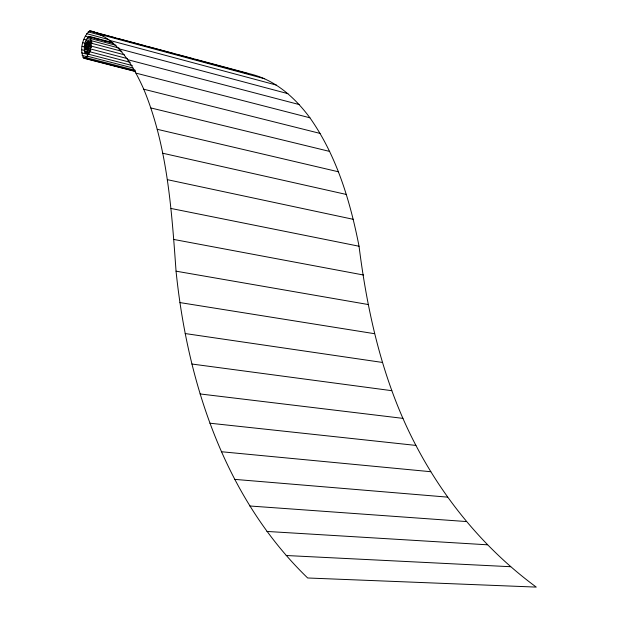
<?xml version="1.0" encoding="UTF-8"?>
<svg xmlns="http://www.w3.org/2000/svg" width="618" height="618" viewBox="0 0 618 618"><rect width="100%" height="100%" fill="white"/><g stroke="black" fill="none" stroke-linecap="round" stroke-linejoin="round"><path stroke-width="0.93" d="M90.869 30.9C117.744 38.857 133.009 65.214 143.762 89.216C167.54 146.76 171.603 209.819 176.053 271.178C187.517 383.129 225.006 498.108 307.671 577.985L536.269 587.1C485.825 550.02 444.89 500.819 415.929 445.416C383.454 383.716 367.71 314.979 359.043 246.234C350.205 201.136 336.671 155.744 309.912 117.791C295.551 98.339 276.516 81.043 252.7 74.577L89.579 30.915C82.758 37.103 79.042 50.089 83.839 58.239L84.859 58.285C90.537 53.488 92.399 44.141 90.29 37.157L89.456 36.408C84.674 39.583 83.059 47.686 85.222 52.87L88.938 53.836M85.222 52.87L85.74 52.885C88.613 50.444 89.556 45.709 88.498 42.163L87.725 41.769C85.856 43.445 84.844 47.007 86.165 49.208L88.019 49.695M286.173 555.512L510.7 566.721M266.914 531.441L487.463 544.806M249.772 505.995L466.451 521.553M234.624 479.367L447.594 497.135M221.36 451.727L430.785 471.712M209.881 423.206L415.929 445.416M200.077 393.944L402.959 418.371M191.874 364.025L391.781 390.684M185.184 333.55L382.318 362.426M179.931 302.581L374.516 333.697M176.053 271.178L368.297 304.543M173.496 239.398L363.616 275.033M171.001 208.459L359.043 246.234M167.408 179.676L353.257 219.32M162.797 153.249L346.366 194.461M157.258 129.309L338.471 171.796M150.877 107.941L329.68 151.433M143.762 89.216L320.124 133.418M82.812 57.258L86.543 58.216M84.859 58.285L135.133 71.232M83.839 58.239L135.272 71.479M136.006 73.133L309.912 117.791M81.73 52.862L88.243 54.554M87.2 56.176L132.932 68.003M82.094 55.419L87.679 56.864M86.002 57.582L135.419 70.328M84.233 49.394L87.965 50.367M87.517 50.776L90.313 51.51M81.746 49.749L84.535 50.475M89.401 51.665L130.298 62.333M84.38 50.923L87.184 51.657M86.929 51.804L89.718 52.53M84.712 52.105L89.116 53.248M85.74 52.885L88.528 53.611M88.359 54.16L132.267 65.562M88.783 46.636L91.58 47.37M84.535 45.655L89.425 46.945M85.585 46.906L88.382 47.64M82.148 46.296L84.936 47.03M88.474 48.104L90.336 48.59M85.578 47.756L88.382 48.49M90.259 48.876L127.439 58.625M84.287 47.601L86.157 48.096M85.678 48.451L88.467 49.185M127.71 59.676L299.143 104.542M85.879 48.946L90.838 50.251M88.498 42.163L92.221 43.144M87.331 42.024L91.047 43.005M85.547 41.723L87.408 42.209M91.186 43.175L121.839 51.286M88.799 42.897L91.588 43.639M86.929 42.511L89.71 43.245M86.535 43.198L89.324 43.932M88.953 43.94L90.815 44.434M82.897 42.727L85.678 43.461M84.96 43.654L86.829 44.148M86.188 44.04L88.984 44.782M88.946 45.214L90.807 45.709M90.861 45.979L124.326 54.793M85.894 44.983L89.633 45.964M90.885 38.61L116.068 45.323M87.045 38.47L90.776 39.467M91.194 40.657L119.042 48.057M83.948 39.282L91.85 41.445M118.957 48.807L287.942 93.658M88.073 41.777L91.788 42.766M87.725 41.769L91.441 42.758M86.659 33.658L109 39.645M109.849 40.448L276.408 85.083M89.456 36.408L112.7 42.627M88.691 36.647L91.479 37.389M95.195 38.378L97.976 39.127M104.481 40.865L107.269 41.607M90.29 37.157L113.573 43.376M85.23 36.192L88.946 37.18M87.872 37.343L91.58 38.331M89.579 30.915L106.288 35.419M108.142 35.921L115.574 37.922M117.428 38.424L145.284 45.941M147.138 46.443L154.57 48.443M156.424 48.946L174.994 53.951M176.848 54.454L184.272 56.454M186.134 56.956L193.558 58.957M195.419 59.459L248.336 73.735M100.464 34.515L264.628 78.749M88.142 31.858L103.059 35.867"/></g></svg>
